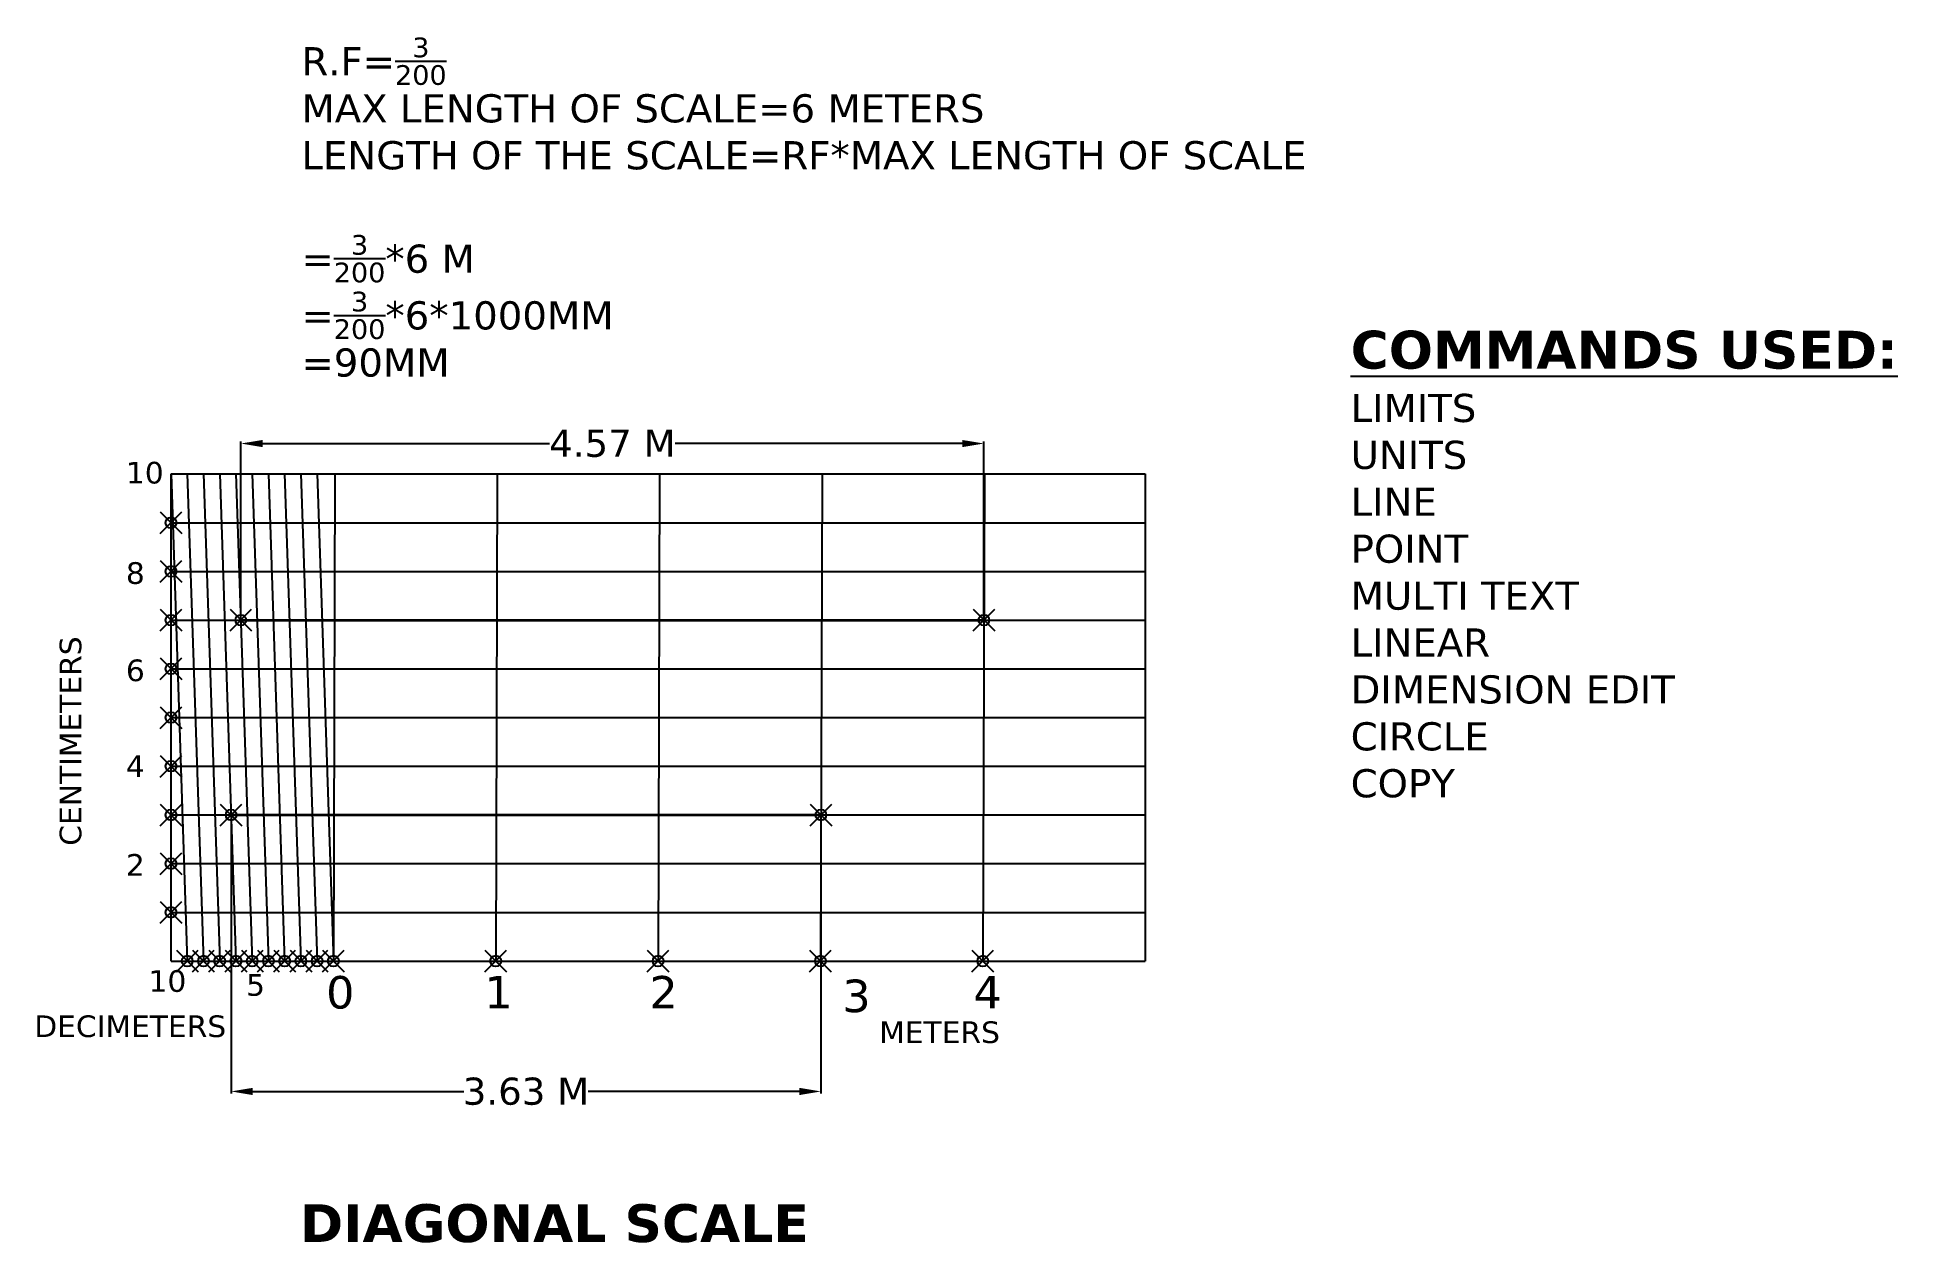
# Model space of a CAD drawing. Header units: millimetres. Extents: x 45 to 217, y 10 to 121.
import ezdxf

# ---------------------------------------------------------------- set-up
doc = ezdxf.new("R2010")
doc.units = ezdxf.units.MM
doc.header["$MEASUREMENT"] = 0
doc.header["$PDMODE"] = 35
doc.header["$PDSIZE"] = -3
doc.dimstyles.get("Standard").update_dxf_attribs({"dimtxt": 2.5, "dimasz": 2, "dimexe": 0.18, "dimexo": 0.0625, "dimgap": 0.09, "dimtad": 0, "dimtih": 1, "dimtoh": 1, "dimzin": 0, "dimdsep": 46, "dimtxsty": 'Standard', "dimcen": 0.09, "dimadec": 0, "dimazin": 0, "dimtfac": 1, "dimtofl": 0, "dimtmove": 0, "dimatfit": 3, "dimfxl": 1, "dimtolj": 1, "dimtzin": 0, "dimarcsym": 0})

# ---------------------------------------------------------------- blocks, each defined once
blk = doc.blocks.new('*D1')
at = {"color": 0, "lineweight": -2}
for p, q in [((63.55, 67.13), (63.55, 83.56)), ((65.55, 83.38), (92.06, 83.38)), ((130.2, 83.38), (103.69, 83.38)), ((132.2, 67.13), (132.2, 83.56))]:
    blk.add_line(p, q, dxfattribs=at)
at = {"color": 0}
for points in [[(65.55, 83.71), (65.55, 83.05), (63.55, 83.38)], [(130.2, 83.71), (130.2, 83.05), (132.2, 83.38)]]:
    blk.add_solid(points, dxfattribs=at)
at = {"layer": 'Defpoints', "color": 0}
for p in [(132.2, 83.38), (63.55, 67.07), (132.2, 67.07)]:
    blk.add_point(p, dxfattribs=at)
at = {"color": 0, "insert": (97.87, 83.38), "char_height": 2.5, "attachment_point": 5}
blk.add_mtext('\\A1;{\\fVerdana|b0|i0|c0|p34;4.57 M}', dxfattribs=at)
blk = doc.blocks.new('*D2')
at = {"color": 0, "lineweight": -2}
for p, q in [((62.65, 49), (62.65, 23.34)), ((117.14, 49), (117.14, 23.34)), ((64.65, 23.52), (84.15, 23.52)), ((115.14, 23.52), (95.63, 23.52))]:
    blk.add_line(p, q, dxfattribs=at)
at = {"color": 0}
for points in [[(64.65, 23.85), (64.65, 23.18), (62.65, 23.52)], [(115.14, 23.85), (115.14, 23.18), (117.14, 23.52)]]:
    blk.add_solid(points, dxfattribs=at)
at = {"layer": 'Defpoints', "color": 0}
for p in [(62.65, 49.07), (117.14, 49.07), (117.14, 23.52)]:
    blk.add_point(p, dxfattribs=at)
at = {"color": 0, "insert": (89.89, 23.52), "char_height": 2.5, "attachment_point": 5}
blk.add_mtext('\\A1;{\\fVerdana|b0|i0|c0|p34;3.63 M}', dxfattribs=at)

msp = doc.modelspace()

# ---------------------------------------------------------------- linework, layer by layer
for p, q in [((57.097, 35.566), (57.097, 80.566)), ((57.097, 80.566), (147.097, 80.566)), ((57.097, 80.566), (58.597, 35.566)), ((58.597, 80.566), (60.097, 35.566)), ((60.097, 80.566), (61.597, 35.566)), ((61.597, 80.566), (63.097, 35.566)), ((63.097, 80.566), (64.597, 35.566)), ((64.597, 80.566), (66.097, 35.566)), ((66.097, 80.566), (67.597, 35.566)), ((67.597, 80.566), (69.097, 35.566)), ((69.097, 80.566), (70.597, 35.566)), ((70.597, 80.566), (72.097, 35.566)), ((72.243, 80.566), (72.097, 35.566)), ((87.243, 80.566), (87.097, 35.567)), ((102.243, 80.566), (102.097, 35.567)), ((117.243, 80.566), (117.097, 35.567)), ((132.243, 80.566), (132.097, 35.567)), ((147.097, 80.566), (147.097, 35.566)), ((57.097, 76.066), (147.097, 76.066)), ((57.097, 71.566), (147.097, 71.566)), ((57.097, 67.066), (147.097, 67.066)), ((57.097, 62.566), (147.097, 62.566)), ((57.097, 58.066), (147.097, 58.066)), ((57.097, 53.566), (147.097, 53.566)), ((57.097, 49.066), (147.097, 49.066)), ((57.097, 44.566), (147.097, 44.566)), ((57.097, 40.066), (147.097, 40.066)), ((57.097, 35.566), (147.097, 35.566)), ((57.097, 35.566), (72.097, 35.566))]:
    msp.add_line(p, q)
at = {"lineweight": 35}
for p, q in [((63.547, 67.066), (132.199, 67.066)), ((62.647, 49.066), (117.141, 49.066))]:
    msp.add_line(p, q, dxfattribs=at)
for p in [(57.097, 76.066), (57.097, 71.566), (57.097, 67.066), (63.547, 67.066), (132.199, 67.066), (57.097, 62.566), (57.097, 58.066), (57.097, 53.566), (57.097, 49.066), (62.647, 49.066), (117.141, 49.066), (57.097, 44.566), (57.097, 40.066), (58.597, 35.566), (60.097, 35.566), (61.597, 35.566), (63.097, 35.566), (64.597, 35.566), (66.097, 35.566), (67.597, 35.566), (69.097, 35.566), (70.597, 35.566), (72.097, 35.566), (87.097, 35.566), (102.097, 35.566), (117.097, 35.566), (132.097, 35.566)]:
    msp.add_point(p)

# ---------------------------------------------------------------- texts
at = {"attachment_point": 1}
for s, insert, char_height in [('\\A1;{\\fVerdana|b0|i0|c0|p34;R.F=\\H0.7x;\\S3/200;\\H1.429x;\\PMAX LENGTH OF SCALE=6 METERS\\PLENGTH OF THE SCALE=RF*MAX LENGTH OF SCALE\\P\\P=\\H0.7x;\\S3/200;\\H1.429x;*6 M\\P=\\H0.7x;\\S3/200;\\H1.429x;*6*1000MM\\P=90MM}', (69.145, 120.889), 2.6), ('{\\fVerdana|b0|i0|c0|p34;10}', (55.021, 34.723), 2), ('{\\fVerdana|b0|i0|c0|p34;0}', (71.427, 34.184), 3), ('{\\fVerdana|b0|i0|c0|p34;1}', (86.042, 34.184), 3), ('{\\fVerdana|b0|i0|c0|p34;2}', (101.292, 34.184), 3), ('{\\fVerdana|b0|i0|c0|p34;3}', (119.117, 33.85), 3), ('{\\fVerdana|b0|i0|c0|p34;4}', (131.222, 34.184), 3), ('{\\fVerdana|b0|i0|c0|p34;DECIMETERS}', (44.466, 30.544), 2), ('{\\fVerdana|b0|i0|c0|p34;METERS}', (122.524, 29.993), 2)]:
    msp.add_mtext(s, dxfattribs=dict(at, insert=insert, char_height=char_height))
at = {"lineweight": 25, "char_height": 3.5, "attachment_point": 1}
for s, insert in [('{\\fVerdana|b1|i0|c0|p34;\\LCOMMANDS USED:\\fVerdana|b0|i0|c0|p34;\\l\\P\\H0.7429x;LIMITS\\PUNITS\\PLINE\\PPOINT\\PMULTI TEXT\\PLINEAR\\PDIMENSION EDIT\\PCIRCLE\\PCOPY}', (166.082, 93.805)), ('{\\fVerdana|b1|i0|c0|p34;DIAGONAL SCALE}', (69.018, 13.102))]:
    msp.add_mtext(s, dxfattribs=dict(at, insert=insert))
at = {"char_height": 2, "width": 0.03948, "attachment_point": 1}
for s, insert in [('{\\fVerdana|b0|i0|c0|p34;10}', (52.929, 81.689)), ('{\\fVerdana|b0|i0|c0|p34;8}', (52.929, 72.416)), ('{\\fVerdana|b0|i0|c0|p34;6}', (52.929, 63.428)), ('{\\fVerdana|b0|i0|c0|p34;4}', (52.929, 54.582)), ('{\\fVerdana|b0|i0|c0|p34;2}', (52.929, 45.452)), ('{\\fVerdana|b0|i0|c0|p34;5}', (64.03, 34.36))]:
    msp.add_mtext(s, dxfattribs=dict(at, insert=insert))
at = {"insert": (46.807, 46.219), "char_height": 2, "attachment_point": 1, "rotation": 90}
msp.add_mtext('{\\fVerdana|b0|i0|c0|p34;CENTIMETERS}', dxfattribs=at)

# ---------------------------------------------------------------- dimensions: what is measured, and where the dimension line sits
for base, p1, p2, text, picture, middle in [((132.199, 83.38), (63.547, 67.066), (132.199, 67.066), '{\\fVerdana|b0|i0|c0|p34;4.57 M}', '*D1', (97.873, 83.38)), ((117.141, 23.518), (62.647, 49.066), (117.141, 49.066), '{\\fVerdana|b0|i0|c0|p34;3.63 M}', '*D2', (89.894, 23.518))]:
    dim = msp.add_linear_dim(base=base, p1=p1, p2=p2, text=text, dimstyle='Standard')
    dim.commit()
    dim.dimension.update_dxf_attribs({"geometry": picture, "text_midpoint": middle})

doc.saveas('drawing.dxf')
